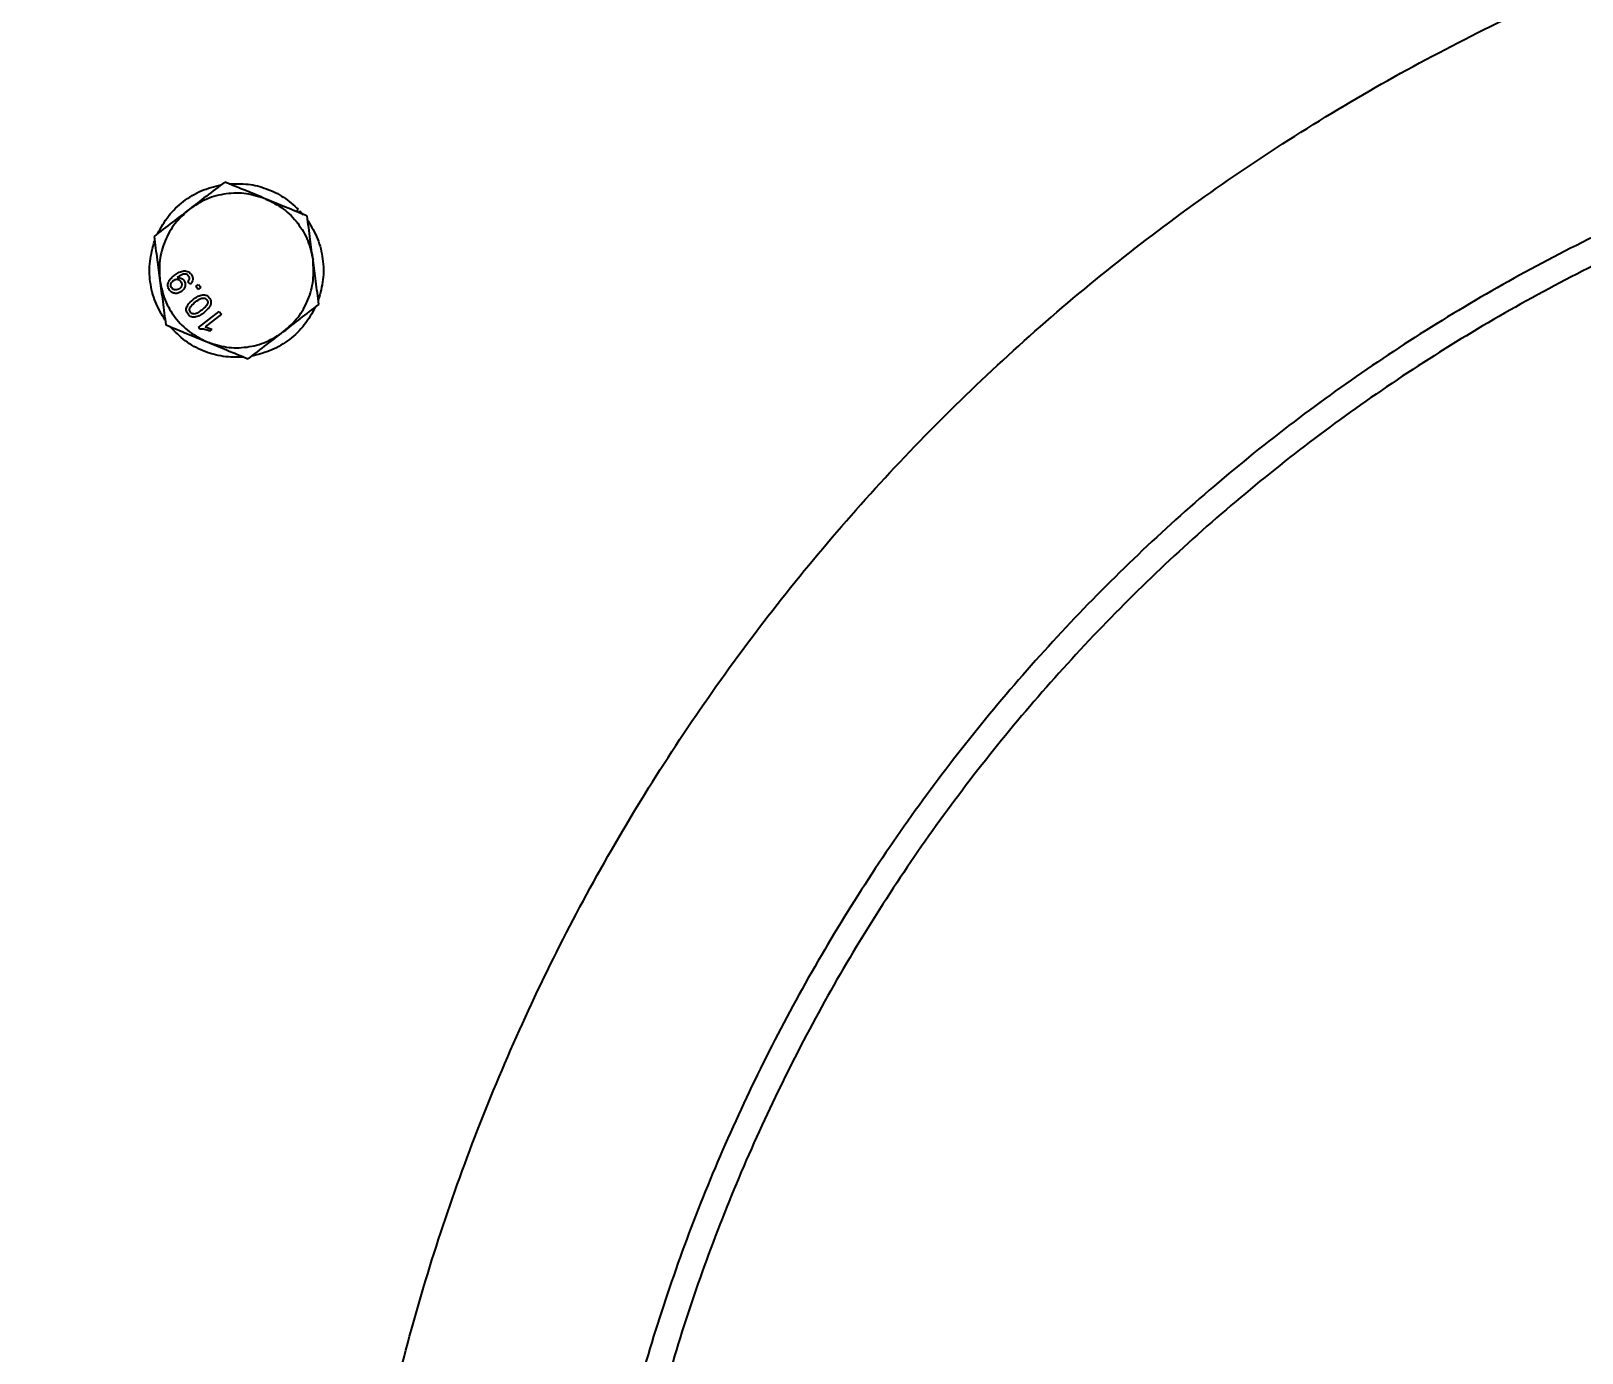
# Model space of a CAD drawing. Header units: millimetres. Extents: x 1293 to 41893, y 1011 to 26911.
# Drawn here: x 32027.9 to 32228.7, y 7150.3 to 7321.4 of the extents above; entities that cross this region are included whole.
import ezdxf

# ---------------------------------------------------------------- set-up
doc = ezdxf.new("R2010")
doc.units = ezdxf.units.MM
doc.header["$LTSCALE"] = 50
doc.layers.add('CAPA_1', color=7, linetype='Continuous')
doc.layers.add('MAQUINAS', color=11, linetype='Continuous')
doc.styles.add('SLDTEXTSTYLE0', font='TXT', dxfattribs={"width": 0.75})
doc.dimstyles.new('SLDDIMSTYLE0', dxfattribs={"dimtxt": 100, "dimasz": 100, "dimexe": 0, "dimexo": 0.0625, "dimgap": 25, "dimtad": 2, "dimdec": 0, "dimlfac": 1.5, "dimrnd": 1e-09, "dimzin": 12, "dimdsep": 46, "dimtxsty": 'SLDTEXTSTYLE0', "dimsah": 1, "dimcen": 0.09, "dimadec": 0, "dimazin": 3, "dimtfac": 1, "dimtdec": 0, "dimtofl": 0, "dimtmove": 0, "dimatfit": 3, "dimfxl": 1, "dimfrac": 2, "dimtolj": 1, "dimtzin": 12, "dimarcsym": 0})

# ---------------------------------------------------------------- blocks, each defined once
blk = doc.blocks.new('_D_31')
at = {"layer": 'CAPA_1', "transparency": 16777216}
for p, q in [((30433.48, 7043.47), (30433.48, 8732.61)), ((32334.55, 7145.82), (32334.55, 8732.61)), ((32334.55, 8682.61), (30433.48, 8682.61))]:
    blk.add_line(p, q, dxfattribs=at)
for points in [[(30433.48, 8682.61), (30533.48, 8667.22), (30533.48, 8697.99)], [(32334.55, 8682.61), (32234.55, 8697.99), (32234.55, 8667.22)]]:
    blk.add_solid(points, dxfattribs=at)
at = {"layer": 'CAPA_1', "transparency": 16777216, "insert": (31236.24, 8811.51), "char_height": 100, "attachment_point": 1, "style": 'SLDTEXTSTYLE0'}
blk.add_mtext('2852', dxfattribs=at)
blk = doc.blocks.new('_D_32')
at = {"layer": 'CAPA_1', "transparency": 16777216}
for p, q in [((32331.13, 7145.73), (32262.39, 8422.58)), ((32265.08, 8372.66), (30364, 8270.3)), ((30430.06, 7043.38), (30361.32, 8320.23))]:
    blk.add_line(p, q, dxfattribs=at)
for points in [[(32265.08, 8372.66), (32164.39, 8382.64), (32166.05, 8351.92)], [(30364, 8270.3), (30464.69, 8260.32), (30463.03, 8291.04)]]:
    blk.add_solid(points, dxfattribs=at)
at = {"layer": 'CAPA_1', "transparency": 16777216, "insert": (31160.05, 8442.25), "char_height": 100, "attachment_point": 1, "rotation": 3.0819, "style": 'SLDTEXTSTYLE0'}
blk.add_mtext('2856', dxfattribs=at)

msp = doc.modelspace()

# ---------------------------------------------------------------- linework, layer by layer
at = {"layer": 'MAQUINAS', "linetype": 'Continuous', "lineweight": 25}
for p, q in [((32062.2183669, 7298.0135834), (32062.4967085, 7298.2987164)), ((32062.4992584, 7297.8977372), (32062.6925402, 7298.095735)), ((32062.6925402, 7298.095735), (32063.1411119, 7297.5893071)), ((32046.8932513, 7289.5201339), (32046.8281889, 7289.4674545)), ((32048.5053293, 7288.5977145), (32048.2027436, 7288.9188308)), ((32049.2469094, 7288.2820974), (32049.5948053, 7288.5498935)), ((32049.5147054, 7287.9342015), (32049.2469094, 7288.2820974)), ((32049.8626014, 7288.2019976), (32049.5147054, 7287.9342015)), ((32049.5948053, 7288.5498935), (32049.8626014, 7288.2019976)), ((32049.5591777, 7282.9821248), (32052.272766, 7285.0709341)), ((32052.272766, 7285.0709341), (32052.5405621, 7284.7230382)), ((32049.7315714, 7282.7581668), (32049.5591777, 7282.9821248)), ((32052.5405621, 7284.7230382), (32050.4260071, 7283.0953402)), ((32050.4260071, 7283.0953402), (32051.3081203, 7282.777093)), ((32051.3081203, 7282.777093), (32050.9874038, 7282.5302185))]:
    msp.add_line(p, q, dxfattribs=at)
for points in [[(32558.7347121, 6937.3078323), (32561.3785996, 6941.5440253), (32566.6663746, 6950.0164113), (32573.678706, 6963.2635377), (32579.9892899, 6976.8525137), (32585.5140576, 6990.7821199), (32590.252832, 7004.9973991), (32594.186093, 7019.4566069), (32597.3027003, 7034.1134502), (32599.5925169, 7048.9220272), (32601.048427, 7063.8356874), (32601.6658259, 7078.8075222), (32601.4427774, 7093.7904205), (32600.3799817, 7108.7372418), (32598.480783, 7123.6009574), (32595.751157, 7138.3348008), (32592.1996919, 7152.8924138), (32587.8375621, 7167.2279927), (32582.6784925, 7181.2964325), (32576.7387153, 7195.0534687), (32570.0369192, 7208.4558166), (32562.5941907, 7221.4613074), (32554.4339474, 7234.0290211), (32545.5818642, 7246.1194149), (32536.0657932, 7257.694448), (32525.9156755, 7268.7177011), (32515.1634471, 7279.154491), (32503.8429384, 7288.9719796), (32491.989768, 7298.1392775), (32479.6412304, 7306.6275409), (32466.8361785, 7314.4100628), (32453.6149019, 7321.4623563), (32440.0189996, 7327.7622323), (32426.0912492, 7333.2898692), (32411.8754727, 7338.0278748), (32397.4163982, 7341.9613418), (32382.7595192, 7345.0778939), (32367.9509517, 7347.3677253), (32353.037289, 7348.8236314), (32338.0654549, 7349.4410314), (32323.0825564, 7349.2179826), (32308.1357352, 7348.155187), (32293.2720195, 7346.2559883), (32278.5381762, 7343.5263622), (32263.9805632, 7339.9748972), (32249.6449843, 7335.6127674), (32235.5765445, 7330.4536977), (32221.8195083, 7324.5139205), (32208.4171604, 7317.8121245), (32195.4116696, 7310.369396), (32182.8439559, 7302.2091526), (32170.7535621, 7293.3570695), (32159.1785289, 7283.8409985), (32148.1552758, 7273.6908808), (32137.718486, 7262.9386524), (32127.9009974, 7251.6181437), (32118.7336995, 7239.7649733), (32110.245436, 7227.4164357), (32102.4629142, 7214.6113838), (32095.4106207, 7201.3901072), (32089.1107447, 7187.7942049), (32083.5831078, 7173.8664545), (32078.8451021, 7159.650678), (32074.9116352, 7145.1916035), (32071.7950831, 7130.5347245), (32069.5052516, 7115.726157), (32068.0493455, 7100.8124943), (32067.4319456, 7085.8406602), (32067.6549943, 7070.8577617), (32068.71779, 7055.9109405), (32070.6169887, 7041.0472248), (32073.3466147, 7026.3133814), (32076.8980797, 7011.7557685), (32081.2602095, 6997.4201896), (32086.4192792, 6983.3517498), (32092.3590564, 6969.5947135), (32099.0608524, 6956.1923656), (32106.5035809, 6943.1868748), (32114.6638243, 6930.6191612), (32123.5159075, 6918.5287674), (32133.0319785, 6906.9537342), (32143.1820962, 6895.9304811), (32153.9343246, 6885.4936913), (32165.2548333, 6875.6762027), (32177.1080037, 6866.5089048), (32189.4565413, 6858.0206413), (32202.2615932, 6850.2381195), (32215.4828698, 6843.185826), (32229.0787721, 6836.8859499), (32243.0065225, 6831.3583131), (32257.2222989, 6826.6203074), (32271.6813735, 6822.6868405), (32286.3382525, 6819.5702883), (32301.1468199, 6817.2804569), (32316.0604827, 6815.8245508), (32331.0323168, 6815.2071508), (32346.0152153, 6815.4301996), (32360.9620365, 6816.4929953), (32375.8257522, 6818.3921939), (32390.5595955, 6821.12182), (32405.1172085, 6824.673285), (32419.4527874, 6829.0354148), (32433.5212273, 6834.1944844), (32447.2782632, 6840.1342618), (32460.6806121, 6846.8360572), (32473.686099, 6854.2787882), (32486.2538274, 6862.4390221), (32498.3441661, 6871.2911409), (32509.9194052, 6880.8070786), (32520.9418895, 6890.9576936), (32531.3815485, 6901.7080661), (32541.1883293, 6913.0355013), (32550.3955893, 6924.8628218), (32555.9550045, 6933.1594955), (32558.7347121, 6937.3078323)], [(32533.2654109, 6953.782838), (32530.8015004, 6950.1057854), (32525.8736792, 6942.7516801), (32517.7124375, 6932.2680377), (32509.0197854, 6922.2274897), (32499.766155, 6912.6984454), (32489.995913, 6903.7010214), (32479.7357135, 6895.2661702), (32469.018934, 6887.4197228), (32457.8789999, 6880.1865567), (32446.3510402, 6873.5893794), (32434.4713052, 6867.6489616), (32422.2771785, 6862.3839903), (32409.8070258, 6857.8110322), (32397.1000832, 6853.9444752), (32384.1963314, 6850.796485), (32371.1363703, 6848.3769663), (32357.9612915, 6846.6935318), (32344.7125487, 6845.7514782), (32331.4318271, 6845.5537695), (32318.160913, 6846.1010279), (32304.9415615, 6847.3915315), (32291.8153656, 6849.4212197), (32278.8236252, 6852.1837066), (32266.0072171, 6855.6703003), (32253.4064664, 6859.8700307), (32241.0610197, 6864.7696838), (32229.0097205, 6870.3538436), (32217.2904866, 6876.6049402), (32205.9401909, 6883.5033054), (32194.9945458, 6891.0272343), (32184.4879903, 6899.1530539), (32174.4535819, 6907.8551974), (32164.9228925, 6917.1062845), (32155.9259093, 6926.877208), (32147.49094, 6937.1372249), (32139.6445242, 6947.8540533), (32132.4113497, 6958.9939743), (32125.8141746, 6970.5219375), (32119.8737562, 6982.4016715), (32114.6087851, 6994.5957985), (32110.0358269, 7007.0659512), (32106.16927, 7019.7728938), (32103.0212797, 7032.6766456), (32100.601761, 7045.7366066), (32098.9183265, 7058.9116854), (32097.9762729, 7072.1604283), (32097.7785642, 7085.4411498), (32098.3258226, 7098.712064), (32099.6163262, 7111.9314154), (32101.6460145, 7125.0576113), (32104.4085014, 7138.0493518), (32107.895095, 7150.8657599), (32112.0948254, 7163.4665106), (32116.9944785, 7175.8119572), (32122.5786383, 7187.8632564), (32128.8297349, 7199.5824904), (32135.7281001, 7210.932786), (32143.252029, 7221.8784311), (32151.3778486, 7232.3849867), (32160.0799921, 7242.4193951), (32169.3310792, 7251.9500845), (32179.1020027, 7260.9470677), (32189.3620196, 7269.382037), (32200.0788481, 7277.2284528), (32211.218769, 7284.4616273), (32222.7467322, 7291.0588024), (32234.6264663, 7296.9992208), (32246.8205933, 7302.2641919), (32259.2907459, 7306.83715), (32271.9976885, 7310.703707), (32284.9014403, 7313.8516972), (32297.9614013, 7316.271216), (32311.1364801, 7317.9546505), (32324.385223, 7318.8967041), (32337.6659446, 7319.0944127), (32350.9368587, 7318.5471543), (32364.1562102, 7317.2566508), (32377.2824061, 7315.2269625), (32390.2741465, 7312.4644756), (32403.0905546, 7308.9778819), (32415.6913053, 7304.7781516), (32428.036752, 7299.8784984), (32440.0880512, 7294.2943386), (32451.8072851, 7288.043242), (32463.1575808, 7281.1448768), (32474.1032259, 7273.6209479), (32484.6097814, 7265.4951283), (32494.6441898, 7256.7929849), (32504.1748792, 7247.5418977), (32513.1718624, 7237.7709743), (32521.6068317, 7227.5109574), (32529.4532475, 7216.7941289), (32536.686422, 7205.6542079), (32543.2835971, 7194.1262448), (32549.2240155, 7182.2465107), (32554.4889866, 7170.0523837), (32559.0619447, 7157.5822311), (32562.9285017, 7144.8752885), (32566.076492, 7131.9715367), (32568.4960107, 7118.9115756), (32570.1794452, 7105.7364968), (32571.1214989, 7092.4877539), (32571.3192072, 7079.2070325), (32570.7719498, 7065.9361178), (32569.4814427, 7052.7167686), (32567.4517676, 7039.5905642), (32564.6892317, 7026.5988554), (32561.2028206, 7013.7823292), (32557.0024088, 7001.1820193), (32552.1052989, 6988.8349276), (32546.5116478, 6976.7897679), (32540.2959733, 6965.0476209), (32535.6089317, 6957.5377656), (32533.2654109, 6953.782838)], [(32530.4665867, 6955.5932782), (32528.037379, 6951.968015), (32523.1789638, 6944.7174887), (32515.1326691, 6934.3815032), (32506.5624487, 6924.4823714), (32497.4391512, 6915.087539), (32487.8065182, 6906.2168393), (32477.6908286, 6897.9007888), (32467.1249896, 6890.1648547), (32456.141956, 6883.0335643), (32444.776362, 6876.5293049), (32433.0639472, 6870.6725549), (32421.0415687, 6865.4817382), (32408.747052, 6860.973188), (32396.2190804, 6857.1610895), (32383.4970716, 6854.0574372), (32370.6210537, 6851.6719962), (32357.6315394, 6850.012272), (32344.5693985, 6849.0834868), (32331.4757294, 6848.8885628), (32318.3917295, 6849.4281133), (32305.3585661, 6850.7004407), (32292.4172462, 6852.7015419), (32279.608488, 6855.4251205), (32266.9725927, 6858.8626072), (32254.5493173, 6863.0031865), (32242.3777502, 6867.8338304), (32230.4961876, 6873.3393401), (32218.9420133, 6879.502393), (32207.751581, 6886.3035981), (32196.9600999, 6893.7215562), (32186.601524, 6901.7329277), (32176.7084453, 6910.3125057), (32167.311991, 6919.4332959), (32158.4417258, 6929.0666007), (32150.1255589, 6939.1821103), (32142.3896561, 6949.7479975), (32135.2583572, 6960.7310182), (32128.7541001, 6972.0966157), (32122.8973495, 6983.8090296), (32117.706533, 6995.8314083), (32113.1979827, 7008.125925), (32109.3858843, 7020.6538965), (32106.2822319, 7033.3759054), (32103.8967909, 7046.2519233), (32102.2370668, 7059.2414376), (32101.3082815, 7072.3035785), (32101.1133575, 7085.3972476), (32101.652908, 7098.4812474), (32102.9252355, 7111.5144109), (32104.9263366, 7124.4557308), (32107.6499152, 7137.2644889), (32111.087402, 7149.9003843), (32115.2279812, 7162.3236596), (32120.0586251, 7174.4952267), (32125.5641348, 7186.3767893), (32131.7271878, 7197.9309636), (32138.5283929, 7209.121396), (32145.946351, 7219.912877), (32153.9577224, 7230.2714529), (32162.5373004, 7240.1645317), (32171.6580906, 7249.560986), (32181.2913954, 7258.4312511), (32191.406905, 7266.747418), (32201.9727923, 7274.4833209), (32212.9558129, 7281.6146197), (32224.3214104, 7288.1188769), (32236.0338243, 7293.9756274), (32248.056203, 7299.166444), (32260.3507197, 7303.6749943), (32272.8786913, 7307.4870927), (32285.6007001, 7310.590745), (32298.476718, 7312.976186), (32311.4662323, 7314.6359102), (32324.5283732, 7315.5646954), (32337.6220423, 7315.7596195), (32350.7060422, 7315.2200689), (32363.7392056, 7313.9477415), (32376.6805255, 7311.9466404), (32389.4892837, 7309.2230617), (32402.125179, 7305.785575), (32414.5484543, 7301.6449958), (32426.7200214, 7296.8143518), (32438.601584, 7291.3088422), (32450.1557584, 7285.1457892), (32461.3461907, 7278.3445841), (32472.1376718, 7270.926626), (32482.4962476, 7262.9152546), (32492.3893264, 7254.3356765), (32501.7857807, 7245.2148864), (32510.6560459, 7235.5815815), (32518.9722128, 7225.4660719), (32526.7081156, 7214.9001847), (32533.8394145, 7203.917164), (32540.3436716, 7192.5515666), (32546.2004222, 7180.8391527), (32551.3912387, 7168.816774), (32555.899789, 7156.5222573), (32559.7118874, 7143.9942857), (32562.8155398, 7131.2722769), (32565.2009808, 7118.3962589), (32566.8607049, 7105.4067446), (32567.7894902, 7092.3446037), (32567.984414, 7079.2509348), (32567.4448644, 7066.1669343), (32566.1725335, 7053.1337731), (32564.1714453, 7040.1924449), (32561.4478184, 7027.3837179), (32558.0105117, 7014.7477061), (32553.8692606, 7002.3248654), (32549.0411241, 6990.1516764), (32543.5262568, 6978.2761668), (32537.398127, 6966.6994022), (32532.7771001, 6959.2953195), (32530.4665867, 6955.5932782)], [(32044.2988959, 7295.1537433), (32044.7342219, 7295.9386883), (32045.6048739, 7297.5085784), (32047.5708174, 7299.3763456), (32049.8794261, 7300.7989539), (32051.6198274, 7301.238946), (32052.4900281, 7301.458942)], [(32053.528889, 7301.5973269), (32054.3530632, 7301.6161784), (32056.0014116, 7301.6538814), (32058.4073613, 7301.0207052), (32060.6501496, 7299.9439477), (32061.8811889, 7298.8471269), (32062.4967085, 7298.2987164)], [(32058.3069032, 7299.6267623), (32057.47447, 7299.8986945), (32055.8096035, 7300.4425588), (32053.160487, 7300.3943584), (32050.5911281, 7299.7474144), (32049.126684, 7298.7866999), (32048.394462, 7298.3063427)], [(32058.3069032, 7299.6267623), (32059.0890158, 7299.2328181), (32060.6532411, 7298.4449296), (32062.4981904, 7296.5432715), (32063.8644915, 7294.2731695), (32064.2259244, 7292.5594207), (32064.4066409, 7291.7025462)], [(32048.394462, 7298.3063427), (32047.7427452, 7297.7214004), (32046.4393116, 7296.5515159), (32045.1564961, 7294.2332135), (32044.4320866, 7291.6846114), (32044.5318678, 7289.9360084), (32044.5817583, 7289.0617069)], [(32063.7241928, 7296.8257102), (32064.1863121, 7296.0562343), (32065.1105508, 7294.5172825), (32065.7451129, 7291.8808419), (32065.8228235, 7289.170224), (32065.3336671, 7287.4429962), (32065.089089, 7286.5793823)], [(32045.2642064, 7283.9385429), (32044.8020871, 7284.7080188), (32043.8778484, 7286.2469706), (32043.2432863, 7288.8834112), (32043.1655757, 7291.5940291), (32043.6547321, 7293.3212569), (32043.8993102, 7294.1848708)], [(32060.5939372, 7282.4579104), (32061.245654, 7283.0428527), (32062.5490876, 7284.2127372), (32063.8319031, 7286.5310396), (32064.5563126, 7289.0796417), (32064.4565314, 7290.8282447), (32064.4066409, 7291.7025462)], [(32044.5817583, 7289.0617069), (32044.7624748, 7288.2048324), (32045.1239077, 7286.4910836), (32046.4902088, 7284.2209816), (32048.3351581, 7282.3193235), (32049.8993834, 7281.531435), (32050.681496, 7281.1374908)], [(32064.6895033, 7285.6105098), (32064.2541773, 7284.8255648), (32063.3835253, 7283.2556747), (32061.4175818, 7281.3879075), (32059.1089731, 7279.9652992), (32057.3685718, 7279.5253071), (32056.4983711, 7279.3053111)], [(32055.4595102, 7279.1669262), (32054.5620648, 7279.151457), (32052.7671741, 7279.1205188), (32050.1666685, 7279.8891922), (32047.7803492, 7281.1772018), (32046.5291043, 7282.4644375), (32045.9034818, 7283.1080554)], [(32050.681496, 7281.1374908), (32051.5139292, 7280.8655586), (32053.1787957, 7280.3216943), (32055.8279122, 7280.3698947), (32058.3972711, 7281.0168387), (32059.8617152, 7281.9775532), (32060.5939372, 7282.4579104)]]:
    msp.add_open_spline(points, degree=3, dxfattribs=at)
for points, knots in [([(32052.9695103, 7301.8280278), (32052.1698486, 7301.212481), (32050.6689002, 7300.0571122), (32049.1187413, 7298.8638633), (32048.394462, 7298.3063427)], [0, 0, 0, 0, 0.5327709195, 1, 1, 1, 1]), ([(32058.3069032, 7299.6267623), (32057.4619366, 7299.9752463), (32055.6534732, 7300.7210988), (32053.9024203, 7301.4432739), (32052.9695103, 7301.8280278)], [0, 0, 0, 0, 0.4672290805, 1, 1, 1, 1]), ([(32063.6442962, 7297.4254969), (32062.7113862, 7297.8102508), (32060.9603333, 7298.5324258), (32059.1518699, 7299.2782784), (32058.3069032, 7299.6267623)], [0, 0, 0, 0, 0.5327709195, 1, 1, 1, 1]), ([(32048.394462, 7298.3063427), (32047.6701826, 7297.748822), (32046.1200237, 7296.5555731), (32044.6190753, 7295.4002043), (32043.8194137, 7294.7846575)], [0, 0, 0, 0, 0.4672290805, 1, 1, 1, 1]), ([(32064.4066409, 7291.7025462), (32064.2859535, 7292.6085508), (32064.0276491, 7294.5476523), (32063.7775446, 7296.4251961), (32063.6442962, 7297.4254969)], [0, 0, 0, 0, 0.4672290805, 1, 1, 1, 1]), ([(32043.8194137, 7294.7846575), (32043.9526621, 7293.7843567), (32044.2027665, 7291.9068129), (32044.461071, 7289.9677115), (32044.5817583, 7289.0617069)], [0, 0, 0, 0, 0.5327709195, 1, 1, 1, 1]), ([(32065.1689855, 7285.9795956), (32065.0357371, 7286.9798964), (32064.7856327, 7288.8574402), (32064.5273282, 7290.7965416), (32064.4066409, 7291.7025462)], [0, 0, 0, 0, 0.5327709195, 1, 1, 1, 1]), ([(32044.5817583, 7289.0617069), (32044.7024457, 7288.1557023), (32044.9607502, 7286.2166008), (32045.2108546, 7284.339057), (32045.344103, 7283.3387562)], [0, 0, 0, 0, 0.4672290805, 1, 1, 1, 1]), ([(32045.8393229, 7287.8146168), (32045.7869051, 7287.8935522), (32045.6820852, 7288.0513992), (32045.6126299, 7288.3302816), (32045.6113782, 7288.6153625), (32045.7150544, 7288.9818158), (32046.0022933, 7289.3701418), (32046.295469, 7289.6062118), (32046.4424344, 7289.7245509)], [0, 0, 0, 0, 0.1250635897, 0.2500895576, 0.3751100052, 0.5001693996, 0.7494409524, 1, 1, 1, 1]), ([(32046.111423, 7288.1089048), (32046.0624451, 7288.1870474), (32045.9892511, 7288.3038261), (32045.969567, 7288.487601), (32045.9869634, 7288.6236443), (32046.0328503, 7288.7541155), (32046.1274117, 7288.9118456), (32046.2319782, 7289.0020574), (32046.3014527, 7289.0619945)], [0, 0, 0, 0, 0.24901685056, 0.3721383925, 0.49936545582, 0.62356193351, 0.74989269326, 1, 1, 1, 1]), ([(32046.3014527, 7289.0619945), (32046.3772034, 7289.113136), (32046.4918166, 7289.1905146), (32046.6686571, 7289.2389192), (32046.8063747, 7289.2454896), (32046.9402062, 7289.2217318), (32047.1102901, 7289.1518247), (32047.2036968, 7289.051224), (32047.2661745, 7288.9839345)], [0, 0, 0, 0, 0.2499764907, 0.3782221672, 0.5003423322, 0.6274524307, 0.7508110927, 1, 1, 1, 1]), ([(32046.4424344, 7289.7245509), (32046.6087936, 7289.8458893), (32046.9409466, 7290.0881538), (32047.4250711, 7290.2954557), (32047.8393276, 7290.3287372), (32048.1444171, 7290.2640992), (32048.4192412, 7290.1156753), (32048.5557975, 7289.9605226), (32048.6241043, 7289.8829136)], [0, 0, 0, 0, 0.25048494292, 0.50011851407, 0.62789918517, 0.75009236964, 0.87499367523, 1, 1, 1, 1]), ([(32046.8281889, 7289.4674545), (32046.9066883, 7289.4705156), (32047.0641801, 7289.4766568), (32047.2924709, 7289.4085006), (32047.5034983, 7289.2961652), (32047.6084943, 7289.1779345), (32047.6608749, 7289.1189514)], [0, 0, 0, 0, 0.2489431768, 0.4994502947, 0.7502849385, 1, 1, 1, 1]), ([(32048.2971898, 7289.6598356), (32048.2529796, 7289.7090829), (32048.1645964, 7289.8075365), (32047.9837864, 7289.896122), (32047.7853907, 7289.9268143), (32047.3962193, 7289.8397325), (32047.1167058, 7289.6621226), (32046.8932513, 7289.5201339)], [0, 0, 0, 0, 0.1252073258, 0.2503100191, 0.3753386279, 0.5006201474, 1, 1, 1, 1]), ([(32047.2661745, 7288.9839345), (32047.3157185, 7288.9082558), (32047.3899493, 7288.7948683), (32047.4226702, 7288.6165348), (32047.4165777, 7288.4817351), (32047.3814055, 7288.3509065), (32047.2995997, 7288.189382), (32047.1982512, 7288.0986547), (32047.1309331, 7288.0383914)], [0, 0, 0, 0, 0.2495205461, 0.3738507837, 0.4998887841, 0.6240955932, 0.7503154422, 1, 1, 1, 1]), ([(32047.6608749, 7289.1189514), (32047.6997329, 7289.0622905), (32047.7774227, 7288.9490071), (32047.8425101, 7288.7526227), (32047.863772, 7288.5471402), (32047.8398151, 7288.3421055), (32047.7755652, 7288.1449283), (32047.6397129, 7287.9042466), (32047.4838249, 7287.7672767), (32047.3802472, 7287.6762688)], [0, 0, 0, 0, 0.1250740585, 0.2500636243, 0.3732612247, 0.5001992382, 0.6242961009, 0.7503685137, 1, 1, 1, 1]), ([(32048.2027436, 7288.9188308), (32048.2518473, 7288.9771936), (32048.3405287, 7289.0825971), (32048.4067413, 7289.2452283), (32048.4150267, 7289.3763101), (32048.3959, 7289.4785051), (32048.3573701, 7289.5755172), (32048.317249, 7289.6317306), (32048.2971898, 7289.6598356)], [0, 0, 0, 0, 0.2764767993, 0.4993179598, 0.6237184282, 0.7494961879, 0.8747561628, 1, 1, 1, 1]), ([(32048.6241043, 7289.8829136), (32048.6900871, 7289.7825569), (32048.7893066, 7289.6316486), (32048.8399904, 7289.3961386), (32048.8403357, 7289.1575457), (32048.7450309, 7288.8647204), (32048.5853139, 7288.6868101), (32048.5053293, 7288.5977145)], [0, 0, 0, 0, 0.2498594906, 0.3757183909, 0.500481002, 0.7498462328, 1, 1, 1, 1]), ([(32047.3802472, 7287.6762688), (32047.2590496, 7287.5955329), (32047.0764527, 7287.4738958), (32046.7924912, 7287.4065617), (32046.573576, 7287.4003853), (32046.3601168, 7287.4394911), (32046.0887181, 7287.548497), (32045.9392418, 7287.7079973), (32045.8393229, 7287.8146168)], [0, 0, 0, 0, 0.2498688585, 0.3764535287, 0.5003476657, 0.6272386366, 0.7508240847, 1, 1, 1, 1]), ([(32047.1309331, 7288.0383914), (32047.0511832, 7287.9850357), (32046.8918933, 7287.8784648), (32046.6465821, 7287.8410203), (32046.4576717, 7287.8671429), (32046.2767196, 7287.9352326), (32046.1779234, 7288.0390348), (32046.111423, 7288.1089048)], [0, 0, 0, 0, 0.25025039885, 0.49984175183, 0.62957629765, 0.75066535386, 1, 1, 1, 1]), ([(32048.9259833, 7286.6499757), (32049.0824509, 7286.7639532), (32049.3950087, 7286.9916334), (32049.8423866, 7287.1949642), (32050.2285825, 7287.2487387), (32050.5195846, 7287.2023213), (32050.7780108, 7287.0573037), (32050.9050136, 7286.9106099), (32050.9685753, 7286.8371934)], [0, 0, 0, 0, 0.2504758129, 0.5003473544, 0.6257683408, 0.7501761831, 0.8749696966, 1, 1, 1, 1]), ([(32050.9685753, 7286.8371934), (32051.0475571, 7286.7152307), (32051.1661812, 7286.532053), (32051.1975972, 7286.2794412), (32051.1937492, 7286.1358216), (32051.1803568, 7286.0651588), (32051.1736607, 7286.029828)], [0, 0, 0, 0, 0.4987953461, 0.7491482596, 0.8745764119, 1, 1, 1, 1]), ([(32048.2201974, 7284.7216045), (32048.1659896, 7284.8022663), (32048.0576185, 7284.9635238), (32047.9838087, 7285.2501699), (32048.0075221, 7285.5448688), (32048.2550526, 7286.076597), (32048.6279761, 7286.3952981), (32048.9259833, 7286.6499757)], [0, 0, 0, 0, 0.125373348, 0.2506437386, 0.375697515, 0.5011131747, 1, 1, 1, 1]), ([(32050.2649637, 7284.910496), (32050.1082987, 7284.7965196), (32049.7953553, 7284.5688479), (32049.3439977, 7284.3623784), (32048.9564784, 7284.3104673), (32048.6663049, 7284.3597667), (32048.411244, 7284.5015876), (32048.2839217, 7284.6482171), (32048.2201974, 7284.7216045)], [0, 0, 0, 0, 0.2504817087, 0.5003455958, 0.6317049057, 0.7502211388, 0.8749866995, 1, 1, 1, 1]), ([(32048.5362327, 7284.9588158), (32048.4987233, 7285.0183751), (32048.423706, 7285.1374909), (32048.4124339, 7285.3527688), (32048.4640202, 7285.557638), (32048.6963218, 7285.9103545), (32048.9721006, 7286.1275285), (32049.1926922, 7286.3012429)], [0, 0, 0, 0, 0.1247447425, 0.2494837578, 0.3744708184, 0.4996480989, 1, 1, 1, 1]), ([(32048.999978, 7284.7409773), (32048.9554812, 7284.7425872), (32048.8665163, 7284.7458059), (32048.7385019, 7284.7872052), (32048.6234573, 7284.8576085), (32048.5653111, 7284.925076), (32048.5362327, 7284.9588158)], [0, 0, 0, 0, 0.2501584562, 0.5001555724, 0.7500324303, 1, 1, 1, 1]), ([(32049.9960804, 7285.2575551), (32049.8433412, 7285.146345), (32049.6142457, 7284.9795396), (32049.2785647, 7284.7986629), (32049.0927587, 7284.760189), (32048.999978, 7284.7409773)], [0, 0, 0, 0, 0.5003723119, 0.7505151407, 1, 1, 1, 1]), ([(32049.1926922, 7286.3012429), (32049.4163364, 7286.4691422), (32049.6959367, 7286.6790502), (32050.0944773, 7286.8163798), (32050.3051109, 7286.8116748), (32050.5099891, 7286.7482825), (32050.6069896, 7286.6468642), (32050.6554689, 7286.596177)], [0, 0, 0, 0, 0.5004095025, 0.6256126137, 0.7505796735, 0.875343692, 1, 1, 1, 1]), ([(32050.6554689, 7286.596177), (32050.6924396, 7286.5364322), (32050.7664014, 7286.4169096), (32050.7736352, 7286.2024346), (32050.7257992, 7285.9972586), (32050.4896547, 7285.6475562), (32050.2154246, 7285.4308713), (32049.9960804, 7285.2575551)], [0, 0, 0, 0, 0.1246963828, 0.2494616582, 0.3744323466, 0.4996371137, 1, 1, 1, 1]), ([(32051.1736607, 7286.029828), (32051.1290552, 7285.9159012), (32051.039779, 7285.6878814), (32050.7344784, 7285.3006984), (32050.4527615, 7285.0665703), (32050.2649637, 7284.910496)], [0, 0, 0, 0, 0.249753552, 0.499871473, 1, 1, 1, 1]), ([(32060.5939372, 7282.4579104), (32061.3182166, 7283.0154311), (32062.8683755, 7284.20868), (32064.3693239, 7285.3640488), (32065.1689855, 7285.9795956)], [0, 0, 0, 0, 0.4672290805, 1, 1, 1, 1]), ([(32045.344103, 7283.3387562), (32046.2770131, 7282.9540023), (32048.0280659, 7282.2318273), (32049.8365293, 7281.4859747), (32050.681496, 7281.1374908)], [0, 0, 0, 0, 0.5327709195, 1, 1, 1, 1]), ([(32050.9874038, 7282.5302185), (32050.7865241, 7282.6167657), (32050.3854592, 7282.789561), (32049.9492823, 7282.7686194), (32049.7315714, 7282.7581668)], [0, 0, 0, 0, 0.5008657323, 1, 1, 1, 1]), ([(32050.681496, 7281.1374908), (32051.5264626, 7280.7890068), (32053.334926, 7280.0431543), (32055.0859789, 7279.3209792), (32056.0188889, 7278.9362253)], [0, 0, 0, 0, 0.4672290805, 1, 1, 1, 1]), ([(32056.0188889, 7278.9362253), (32056.8185506, 7279.5517721), (32058.319499, 7280.7071409), (32059.8696579, 7281.9003898), (32060.5939372, 7282.4579104)], [0, 0, 0, 0, 0.5327709195, 1, 1, 1, 1])]:
    msp.add_open_spline(points, degree=3, knots=knots, dxfattribs=at)

# ---------------------------------------------------------------- dimensions: what is measured, and where the dimension line sits
at = {"layer": 'CAPA_1'}
dim = msp.add_linear_dim(base=(30433.4775501, 8682.6069618), p1=(32334.5488858, 7082.3240911), p2=(30433.4775501, 6979.9687932), dimstyle='SLDDIMSTYLE0', dxfattribs=at)
dim.commit()
dim.dimension.update_dxf_attribs({"geometry": '_D_31', "text_midpoint": (31384.013218, 8682.6069618), "dimtype": 160})
dim = msp.add_linear_dim(base=(30364.00492, 8270.3018617), p1=(32334.5488858, 7082.3240911), p2=(30433.4775501, 6979.9687932), angle=3.081877853, dimstyle='SLDDIMSTYLE0', dxfattribs=at)
dim.commit()
dim.dimension.update_dxf_attribs({"geometry": '_D_32', "text_midpoint": (31314.5405879, 8321.4795107), "dimtype": 160})

doc.saveas('drawing.dxf')
